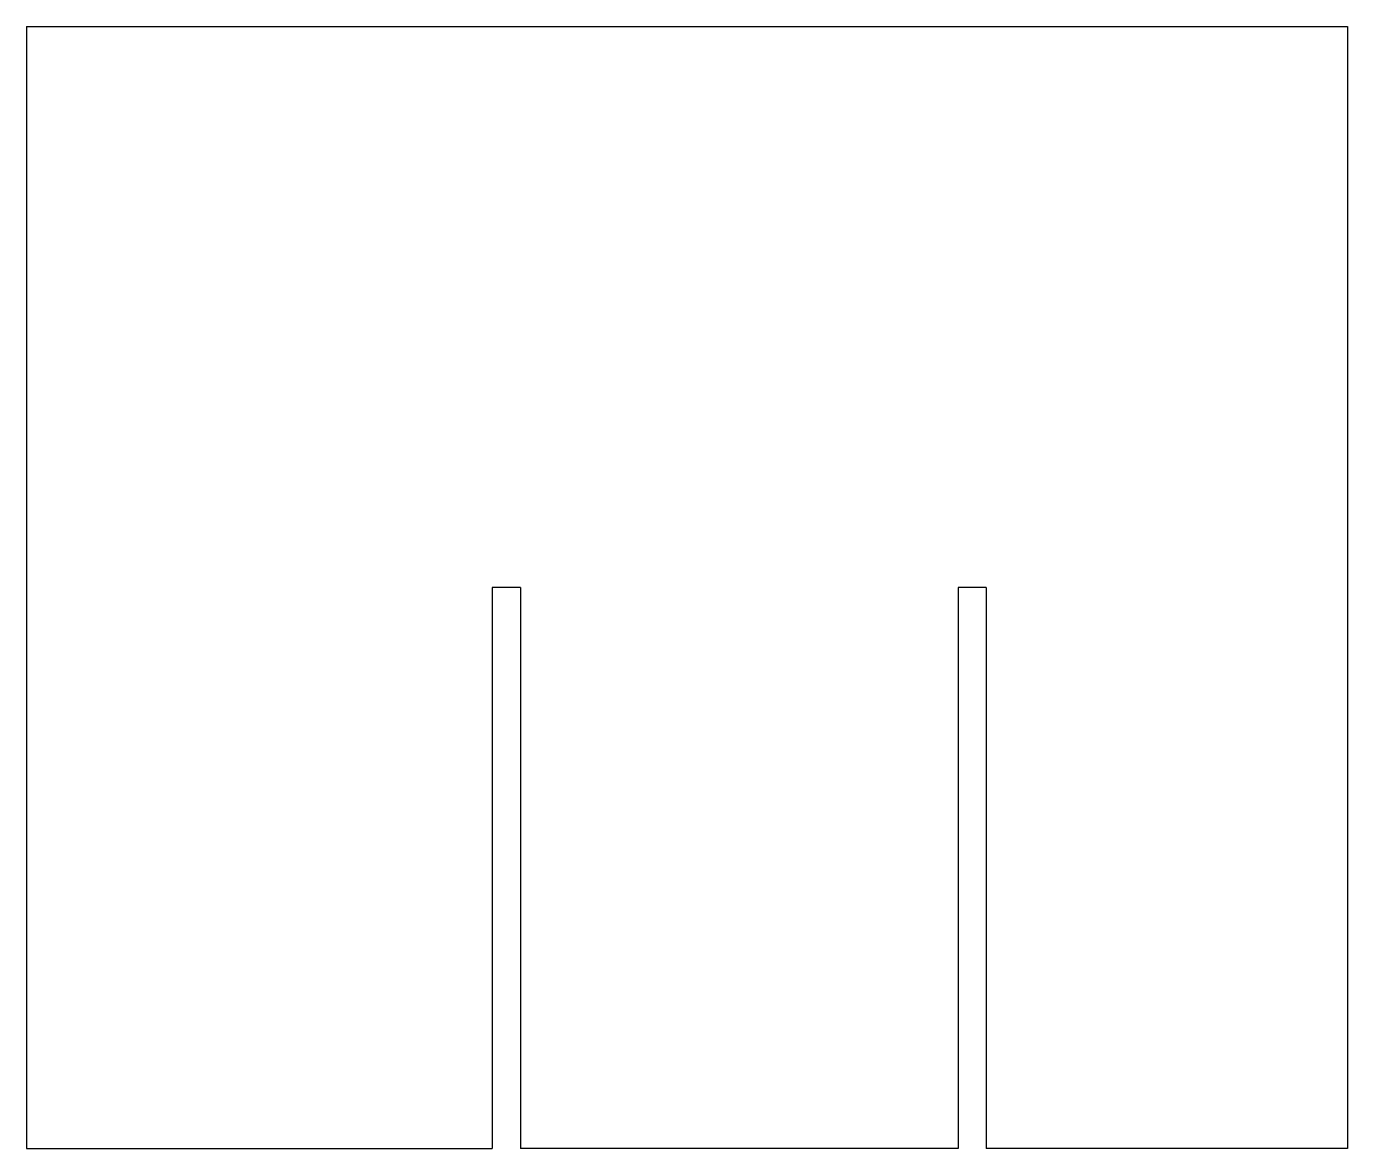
# Model space of a CAD drawing. Extents: x 0 to 518, y 0 to 440.
import ezdxf

# ---------------------------------------------------------------- set-up
doc = ezdxf.new("R2010")
doc.units = 0

msp = doc.modelspace()

# ---------------------------------------------------------------- linework, layer by layer
for p, q in [((0, 440, 287.67), (0, 0, 287.67)), ((0, 440, 287.67), (518, 440, 287.67)), ((518, 440, 287.67), (518, 0, 287.67)), ((193.67, 220, 287.67), (182.67, 220, 287.67)), ((182.67, 220, 287.67), (182.67, 0, 287.67)), ((193.67, 220, 287.67), (193.67, 0, 287.67)), ((376.33, 220, 287.67), (365.33, 220, 287.67)), ((365.33, 220, 287.67), (365.33, 0, 287.67)), ((376.33, 220, 287.67), (376.33, 0, 287.67)), ((0, 0, 287.67), (182.67, 0, 287.67)), ((365.33, 0, 287.67), (193.67, 0, 287.67)), ((518, 0, 287.67), (376.33, 0, 287.67))]:
    msp.add_line(p, q)

doc.saveas('drawing.dxf')
